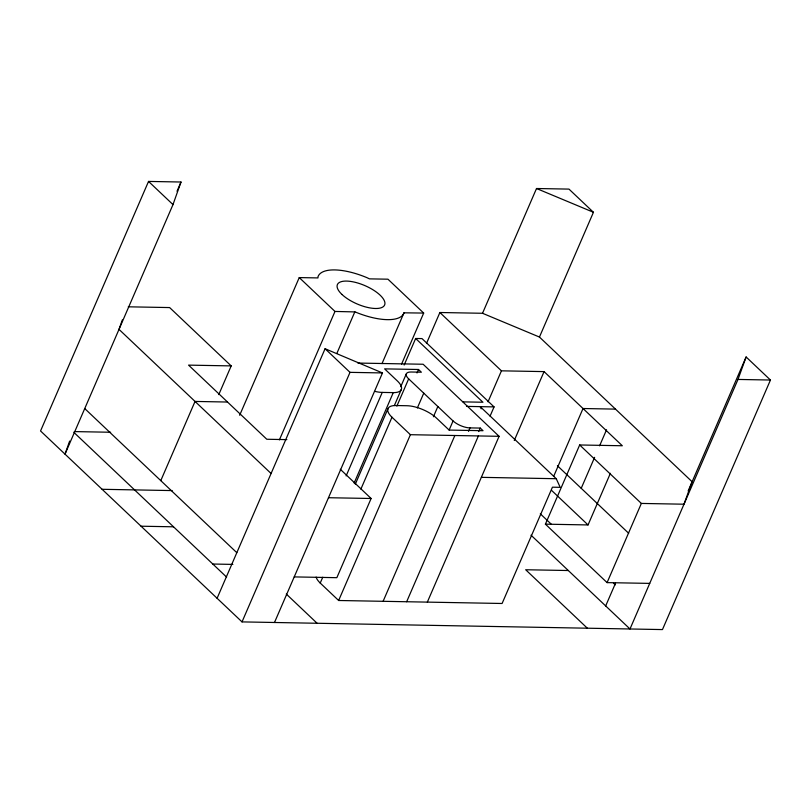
<?xml version="1.0" encoding="UTF-8"?>
<svg xmlns="http://www.w3.org/2000/svg" width="811" height="811" viewBox="0 0 811 811"><rect width="100%" height="100%" fill="white"/><g stroke="black" fill="none" stroke-linecap="round" stroke-linejoin="round"><path stroke-width="1.22" d="M401.587 364.088L423.677 313.066L404.03 312.823A46.663 18.085 23.4 0 1 355.106 311.921L334.984 311.444L299.249 277.585L239.671 415.262M69.645 441.072L65.012 454.15L172.996 204.595L181.005 182.019L148.535 181.421L40.55 430.965L242.023 621.895L662.465 629.579L770.45 380.035L746.12 356.972L688.154 490.929M122.37 319.869L119.004 329.378L271.087 473.502M531.012 535.179L629.995 628.981L737.99 379.436L746.12 356.972M177.011 191.254L181.005 182.019M160.781 480.629L195.046 401.435L227.516 402.033M218.777 394.592L231.196 365.903L169.641 307.572L128.27 306.811M279.41 439.866L334.984 311.444M217.095 598.275L325.079 348.73L382.478 372.938L274.493 622.493M336.839 353.454L354.853 311.809M242.023 621.895L350.007 372.35L382.478 372.938M382.001 363.612L404.03 312.701M346.135 475.895L382.255 392.412L393.274 392.615A22.556 8.739 23.4 0 0 397.309 380.896L384.627 368.873L418.506 369.492L421.365 372.198L411.025 372.006A13.199 5.119 23.4 0 0 408.663 378.859L396.853 406.139M404.152 365.051L415.648 338.481L421.994 338.592L494.061 406.899L490.067 416.144M354.133 483.052L393.274 392.615M355.299 484.197L387.911 408.835M400.756 386.695L406.281 373.942M394.359 405.541L401.384 389.3M481.187 408.805L480.203 406.646L556.245 478.713L560.208 487.33L552.433 487.188L502.1 603.485L338.643 600.495L320.233 583.048L322.748 577.25M360.875 489.134L391.987 417.239A22.556 8.739 23.4 0 1 396.021 405.53L407.031 405.733A22.556 8.739 23.4 0 1 436.45 418.06L449.132 430.073L483.021 430.702L480.254 428.076L469.995 427.894A12.946 5.018 23.4 0 1 453.065 420.95L408.663 378.859M426.474 343.489L439.886 312.509L482.525 313.279L539.447 337.052L692.128 481.754L683.997 504.209L641.359 503.428L579.672 444.975L545.408 524.159L607.084 582.622L649.723 583.393M417.006 372.969L418.506 369.492M340.275 469.265L371.114 498.491L336.849 577.685L294.211 576.905M417.361 407.943L423.758 393.163M338.643 600.495L410.396 434.696L499.089 436.318L427.336 602.117M433.419 416.753L437.849 406.524M482.525 313.279L536.517 188.507L568.977 189.105L593.439 212.279L539.447 337.052M449.132 430.043L453.065 420.95M383.106 601.306L454.859 435.507M468.494 431.351L469.995 427.894M488.029 401.82L501.441 370.83L544.069 371.61L622.311 445.756L579.672 444.975M478.743 431.553L480.254 428.076M406.656 601.742L478.399 435.933M514.275 440.474L544.069 371.61M553.72 476.239L583.028 408.521L615.488 409.119M581.223 488.303L594.625 457.323M599.593 445.837L606.547 429.779M545.408 524.159L588.046 524.94L610.389 473.3M607.084 582.622L641.359 503.428M605.675 605.929L615.539 583.139M299.249 277.585L317.973 277.92L317.993 276.754A46.663 18.085 23.4 0 1 366.917 277.646L369.441 278.862L387.942 279.197L423.677 313.066M357.904 363.064L423.129 364.251L499.089 436.318M231.196 365.903L188.568 365.122L266.799 439.258L286.861 439.623M737.99 379.436L770.45 380.035M462.98 401.871L482.92 402.236L415.648 338.481M466.487 406.392L494.061 406.899M74.267 431.584L110.631 432.253M481.41 477.344L556.245 478.713M102.105 489.297L172.185 490.584M328.485 497.721L371.114 498.491M141.053 526.207L173.524 526.805M212.806 564.03L232.869 564.405M568.318 570.528L525.68 569.748L587.357 628.211M536.517 188.507L593.439 212.279M439.886 312.509L501.441 370.83M557.41 465.737L628.667 533.263M551.5 490.31L588.046 524.94M540.308 513.809L551.277 524.21M613.451 583.129L615.275 584.863M148.535 181.421L172.996 204.595M325.079 348.73L350.007 372.35M391.987 417.239L410.396 434.696M286.283 594.037L317.121 623.274M84.729 408.562L236.822 552.686M73.933 432.435L226.593 577.097M320.233 583.048A22.556 8.739 23.4 0 1 316.128 577.077M382.255 392.412A22.556 8.739 23.4 0 1 374.895 391.378M341.948 294.444A25.719 9.965 23.4 0 0 383.066 306.832A25.719 9.965 23.4 0 0 358.016 283.09A25.719 9.965 23.4 0 0 341.948 294.444"/></g></svg>
